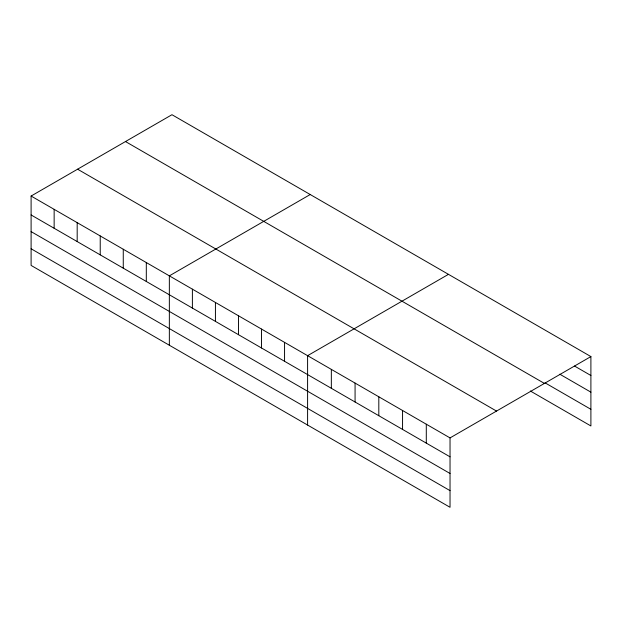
<?xml version="1.0" encoding="UTF-8"?>
<svg xmlns="http://www.w3.org/2000/svg" width="622" height="622" viewBox="0 0 622 622"><rect width="100%" height="100%" fill="white"/><g stroke="black" fill="none" stroke-linecap="round" stroke-linejoin="round"><path stroke-width="0.93" d="M31.1 196.039L450.033 437.911L450.033 507.288L31.1 265.423L31.1 196.039L171.967 114.712L590.9 356.577L590.9 425.961L530.325 390.989M310.215 194.53L169.347 275.857L169.347 345.233M448.462 274.349L307.595 355.675L307.595 425.051M450.033 437.911L590.9 356.577M574.526 366.047L590.9 375.501M559.792 374.195L590.9 392.155M545.059 382.841L590.9 409.307M125.481 141.552L544.413 383.416M77.587 169.2L496.519 411.072M31.1 214.955L450.033 456.828M31.1 231.609L450.033 473.482M31.1 248.769L450.033 490.634M426.295 424.204L426.295 443.121M402.558 410.497L402.558 429.413M378.814 396.789L378.814 415.706M355.076 383.082L355.076 402.006M331.339 369.382L331.339 388.299M284.557 342.372L284.557 361.289M261.512 329.069L261.512 347.986M238.475 315.766L238.475 334.683M215.43 302.463L215.43 321.38M192.392 289.16L192.392 308.077M146.31 262.554L146.31 281.471M123.265 249.251L123.265 268.168M100.228 235.948L100.228 254.864M77.182 222.645L77.182 241.561M54.145 209.342L54.145 228.258"/></g></svg>
